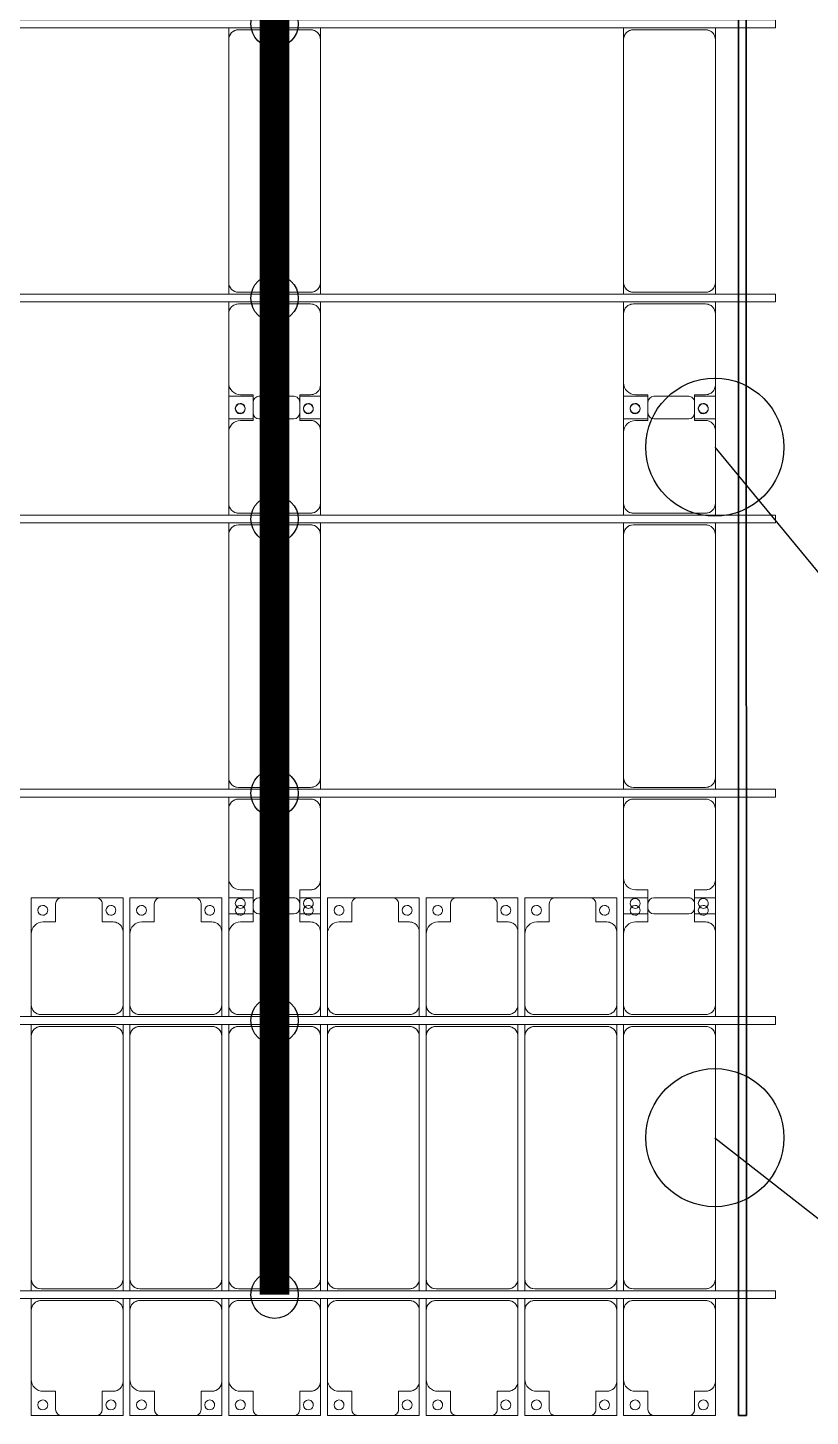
# Model space of a CAD drawing. Header units: millimetres. Extents: x -201615 to 10595, y 61217 to 115919.
# Drawn here: x -97133 to -93171, y 69544 to 76583 of the extents above; entities that cross this region are included whole.
import ezdxf

# ---------------------------------------------------------------- set-up
doc = ezdxf.new("R2010")
doc.units = ezdxf.units.MM
doc.layers.add('A-GENM', color=13, linetype='Continuous', lineweight=9)
doc.layers.add('S-BEAM', color=12, linetype='Continuous', lineweight=9)
for name, color, linetype in [('GC-BICH NEO', 6, 'Continuous'), ('GC-DAY NEO', 5, 'Continuous'), ('GC-HOP 40x60 GIA CUONG', 1, 'Continuous')]:
    doc.layers.add(name, color=color, linetype=linetype)

# ---------------------------------------------------------------- blocks, each defined once
blk = doc.blocks.new('Dải phao đi lại kèm đỡ invester - DẢI PHAO ĐI LẠI-39446-BỐ TRÍ KHUNG KẾT CẤU BÈ PIN 03')
at = {"layer": 'A-GENM', "color": 7}
for p, q in [((96758.4, 1312.2), (96911.8, 1312.2)), ((96758.4, 1129.7), (96758.4, 1312.2)), ((96881.8, 1282.2), (96881.8, 1189.7)), ((97088.2, 1312.2), (96911.8, 1312.2)), ((97088.2, 1312.2), (97223.4, 1312.2)), ((97118.2, 1189.7), (97118.2, 1282.2)), ((97223.4, 1312.2), (97223.4, 1139.7)), ((97258.4, 1312.2), (97411.8, 1312.2)), ((97258.4, 1129.7), (97258.4, 1312.2)), ((97381.8, 1282.2), (97381.8, 1189.7)), ((97588.2, 1312.2), (97411.8, 1312.2)), ((97588.2, 1312.2), (97723.4, 1312.2)), ((97618.2, 1189.7), (97618.2, 1282.2)), ((97723.4, 1312.2), (97723.4, 1139.7)), ((97758.4, 1312.2), (97881.8, 1312.2)), ((97758.4, 1129.7), (97758.4, 1312.2)), ((97881.8, 1282.2), (97881.8, 1189.7)), ((98088.2, 1312.2), (97911.8, 1312.2)), ((98118.2, 1312.2), (98223.4, 1312.2)), ((98118.2, 1189.7), (98118.2, 1282.2)), ((98223.4, 1312.2), (98223.4, 1139.7)), ((98258.4, 1312.2), (98411.8, 1312.2)), ((98258.4, 1129.7), (98258.4, 1312.2)), ((98381.8, 1282.2), (98381.8, 1189.7)), ((98588.2, 1312.2), (98411.8, 1312.2)), ((98588.2, 1312.2), (98723.4, 1312.2)), ((98618.2, 1189.7), (98618.2, 1282.2)), ((98723.4, 1312.2), (98723.4, 1139.7)), ((98758.4, 1312.2), (98911.8, 1312.2)), ((98758.4, 1129.7), (98758.4, 1312.2)), ((98881.8, 1282.2), (98881.8, 1189.7)), ((99088.2, 1312.2), (98911.8, 1312.2)), ((99088.2, 1312.2), (99223.4, 1312.2)), ((99118.2, 1189.7), (99118.2, 1282.2)), ((99223.4, 1312.2), (99223.4, 1139.7)), ((99258.4, 1312.2), (99411.8, 1312.2)), ((99258.4, 1129.7), (99258.4, 1312.2)), ((99381.8, 1282.2), (99381.8, 1189.7)), ((99588.2, 1312.2), (99411.8, 1312.2)), ((99588.2, 1312.2), (99723.4, 1312.2)), ((99618.2, 1189.7), (99618.2, 1282.2)), ((99723.4, 1312.2), (99723.4, 1139.7)), ((99758.4, 1312.2), (99881.8, 1312.2)), ((99758.4, 1129.7), (99758.4, 1312.2)), ((99881.8, 1282.2), (99881.8, 1189.7)), ((100088.2, 1312.2), (99911.8, 1312.2)), ((100118.2, 1312.2), (100223.4, 1312.2)), ((100118.2, 1189.7), (100118.2, 1282.2)), ((100223.4, 1312.2), (100223.4, 1139.7)), ((96758.4, 1129.7), (96758.4, 769.7)), ((96881.8, 1189.7), (96818.4, 1189.7)), ((97173.4, 1189.7), (97118.2, 1189.7)), ((97223.4, 769.7), (97223.4, 1139.7)), ((97258.4, 1129.7), (97258.4, 769.7)), ((97381.8, 1189.7), (97318.4, 1189.7)), ((97673.4, 1189.7), (97618.2, 1189.7)), ((97723.4, 769.7), (97723.4, 1139.7)), ((97758.4, 1129.7), (97758.4, 769.7)), ((97881.8, 1189.7), (97818.4, 1189.7)), ((98173.4, 1189.7), (98118.2, 1189.7)), ((98223.4, 769.7), (98223.4, 1139.7)), ((98258.4, 1129.7), (98258.4, 769.7)), ((98381.8, 1189.7), (98318.4, 1189.7)), ((98673.4, 1189.7), (98618.2, 1189.7)), ((98723.4, 769.7), (98723.4, 1139.7)), ((98758.4, 1129.7), (98758.4, 769.7)), ((98881.8, 1189.7), (98818.4, 1189.7)), ((99173.4, 1189.7), (99118.2, 1189.7)), ((99223.4, 769.7), (99223.4, 1139.7)), ((99258.4, 1129.7), (99258.4, 769.7)), ((99381.8, 1189.7), (99318.4, 1189.7)), ((99673.4, 1189.7), (99618.2, 1189.7)), ((99723.4, 769.7), (99723.4, 1139.7)), ((99758.4, 1129.7), (99758.4, 769.7)), ((99881.8, 1189.7), (99818.4, 1189.7)), ((100173.4, 1189.7), (100118.2, 1189.7)), ((100223.4, 769.7), (100223.4, 1139.7)), ((96758.4, 710.3), (96758.4, 769.7)), ((96808.4, 719.7), (97173.4, 719.7)), ((97223.4, 769.7), (97223.4, 710.3)), ((97258.4, 710.3), (97258.4, 769.7)), ((97308.4, 719.7), (97673.4, 719.7)), ((97723.4, 769.7), (97723.4, 710.3)), ((97758.4, 710.3), (97758.4, 769.7)), ((97808.4, 719.7), (98173.4, 719.7)), ((98223.4, 769.7), (98223.4, 710.3)), ((98258.4, 710.3), (98258.4, 769.7)), ((98308.4, 719.7), (98673.4, 719.7)), ((98723.4, 769.7), (98723.4, 710.3)), ((98758.4, 710.3), (98758.4, 769.7)), ((98808.4, 719.7), (99173.4, 719.7)), ((99223.4, 769.7), (99223.4, 710.3)), ((99258.4, 710.3), (99258.4, 769.7)), ((99308.4, 719.7), (99673.4, 719.7)), ((99723.4, 769.7), (99723.4, 710.3)), ((99758.4, 710.3), (99758.4, 769.7)), ((99808.4, 719.7), (100173.4, 719.7)), ((100223.4, 769.7), (100223.4, 710.3)), ((96758.4, 610.3), (96758.4, 670.3)), ((97173.4, 660.3), (96808.4, 660.3)), ((97223.4, 670.3), (97223.4, 610.3)), ((97258.4, 610.3), (97258.4, 670.3)), ((97673.4, 660.3), (97308.4, 660.3)), ((97723.4, 670.3), (97723.4, 610.3)), ((97758.4, 610.3), (97758.4, 670.3)), ((98173.4, 660.3), (97808.4, 660.3)), ((98223.4, 670.3), (98223.4, 610.3)), ((98258.4, 610.3), (98258.4, 670.3)), ((98673.4, 660.3), (98308.4, 660.3)), ((98723.4, 670.3), (98723.4, 610.3)), ((98758.4, 610.3), (98758.4, 670.3)), ((99173.4, 660.3), (98808.4, 660.3)), ((99223.4, 670.3), (99223.4, 610.3)), ((99258.4, 610.3), (99258.4, 670.3)), ((99673.4, 660.3), (99308.4, 660.3)), ((99723.4, 670.3), (99723.4, 610.3)), ((99758.4, 610.3), (99758.4, 670.3)), ((100173.4, 660.3), (99808.4, 660.3)), ((100223.4, 670.3), (100223.4, 610.3)), ((96758.4, 610.3), (96758.4, -620.3)), ((97223.4, -620.3), (97223.4, 610.3)), ((97258.4, 610.3), (97258.4, -620.3)), ((97723.4, -620.3), (97723.4, 610.3)), ((97758.4, 610.3), (97758.4, -620.3)), ((98223.4, -620.3), (98223.4, 610.3)), ((98258.4, 610.3), (98258.4, -620.3)), ((98723.4, -620.3), (98723.4, 610.3)), ((98758.4, 610.3), (98758.4, -620.3)), ((99223.4, -620.3), (99223.4, 610.3)), ((99258.4, 610.3), (99258.4, -620.3)), ((99723.4, -620.3), (99723.4, 610.3)), ((99758.4, 610.3), (99758.4, -620.3)), ((100223.4, -620.3), (100223.4, 610.3)), ((96758.4, -679.7), (96758.4, -620.3)), ((97223.4, -620.3), (97223.4, -679.7)), ((97258.4, -679.7), (97258.4, -620.3)), ((97723.4, -620.3), (97723.4, -679.7)), ((97758.4, -679.7), (97758.4, -620.3)), ((98223.4, -620.3), (98223.4, -679.7)), ((98258.4, -679.7), (98258.4, -620.3)), ((98723.4, -620.3), (98723.4, -679.7)), ((98758.4, -679.7), (98758.4, -620.3)), ((99223.4, -620.3), (99223.4, -679.7)), ((99258.4, -679.7), (99258.4, -620.3)), ((99723.4, -620.3), (99723.4, -679.7)), ((99758.4, -679.7), (99758.4, -620.3)), ((100223.4, -620.3), (100223.4, -679.7)), ((96808.4, -670.3), (97173.4, -670.3)), ((97308.4, -670.3), (97673.4, -670.3)), ((97808.4, -670.3), (98173.4, -670.3)), ((98308.4, -670.3), (98673.4, -670.3)), ((98808.4, -670.3), (99173.4, -670.3)), ((99308.4, -670.3), (99673.4, -670.3)), ((99808.4, -670.3), (100173.4, -670.3)), ((96758.4, -779.7), (96758.4, -719.7)), ((97173.4, -729.7), (96808.4, -729.7)), ((97223.4, -719.7), (97223.4, -778.6)), ((97258.4, -778.6), (97258.4, -719.7)), ((97673.4, -729.7), (97308.4, -729.7)), ((97723.4, -719.7), (97723.4, -778.6)), ((97758.4, -778.6), (97758.4, -719.7)), ((98173.4, -729.7), (97808.4, -729.7)), ((98223.4, -719.7), (98223.4, -778.6)), ((98258.4, -778.6), (98258.4, -719.7)), ((98673.4, -729.7), (98308.4, -729.7)), ((98723.4, -719.7), (98723.4, -778.6)), ((98758.4, -778.6), (98758.4, -719.7)), ((99173.4, -729.7), (98808.4, -729.7)), ((99223.4, -719.7), (99223.4, -779.7)), ((99258.4, -779.7), (99258.4, -719.7)), ((99673.4, -729.7), (99308.4, -729.7)), ((99723.4, -719.7), (99723.4, -778.6)), ((99758.4, -778.6), (99758.4, -719.7)), ((100173.4, -729.7), (99808.4, -729.7)), ((100223.4, -719.7), (100223.4, -779.7)), ((96758.4, -779.7), (96758.4, -1129.7)), ((97223.4, -1139.7), (97223.4, -779.7)), ((97258.4, -779.7), (97258.4, -1129.7)), ((97723.4, -1139.7), (97723.4, -779.7)), ((97758.4, -779.7), (97758.4, -1129.7)), ((98223.4, -1139.7), (98223.4, -779.7)), ((98258.4, -779.7), (98258.4, -1129.7)), ((98723.4, -1139.7), (98723.4, -779.7)), ((98758.4, -779.7), (98758.4, -1129.7)), ((99223.4, -1139.7), (99223.4, -779.7)), ((99258.4, -779.7), (99258.4, -1129.7)), ((99723.4, -1139.7), (99723.4, -779.7)), ((99758.4, -779.7), (99758.4, -1129.7)), ((100223.4, -1139.7), (100223.4, -779.7)), ((96758.4, -1312.2), (96758.4, -1129.7)), ((96818.4, -1189.7), (96881.8, -1189.7)), ((96881.8, -1189.7), (96881.8, -1282.2)), ((97118.2, -1282.2), (97118.2, -1189.7)), ((97118.2, -1189.7), (97173.4, -1189.7)), ((97223.4, -1139.7), (97223.4, -1312.2)), ((97258.4, -1312.2), (97258.4, -1129.7)), ((97318.4, -1189.7), (97381.8, -1189.7)), ((97381.8, -1189.7), (97381.8, -1282.2)), ((97618.2, -1282.2), (97618.2, -1189.7)), ((97618.2, -1189.7), (97673.4, -1189.7)), ((97723.4, -1139.7), (97723.4, -1312.2)), ((97758.4, -1312.2), (97758.4, -1129.7)), ((97818.4, -1189.7), (97881.8, -1189.7)), ((97881.8, -1189.7), (97881.8, -1282.2)), ((98118.2, -1282.2), (98118.2, -1189.7)), ((98118.2, -1189.7), (98173.4, -1189.7)), ((98223.4, -1139.7), (98223.4, -1312.2)), ((98258.4, -1312.2), (98258.4, -1129.7)), ((98318.4, -1189.7), (98381.8, -1189.7)), ((98381.8, -1189.7), (98381.8, -1282.2)), ((98618.2, -1282.2), (98618.2, -1189.7)), ((98618.2, -1189.7), (98673.4, -1189.7)), ((98723.4, -1139.7), (98723.4, -1312.2)), ((98758.4, -1312.2), (98758.4, -1129.7)), ((98818.4, -1189.7), (98881.8, -1189.7)), ((98881.8, -1189.7), (98881.8, -1282.2)), ((99118.2, -1282.2), (99118.2, -1189.7)), ((99118.2, -1189.7), (99173.4, -1189.7)), ((99223.4, -1139.7), (99223.4, -1312.2)), ((99258.4, -1312.2), (99258.4, -1129.7)), ((99318.4, -1189.7), (99381.8, -1189.7)), ((99381.8, -1189.7), (99381.8, -1282.2)), ((99618.2, -1282.2), (99618.2, -1189.7)), ((99618.2, -1189.7), (99673.4, -1189.7)), ((99723.4, -1139.7), (99723.4, -1312.2)), ((99758.4, -1312.2), (99758.4, -1129.7)), ((99818.4, -1189.7), (99881.8, -1189.7)), ((99881.8, -1189.7), (99881.8, -1282.2)), ((100118.2, -1282.2), (100118.2, -1189.7)), ((100118.2, -1189.7), (100173.4, -1189.7)), ((100223.4, -1139.7), (100223.4, -1312.2)), ((96911.8, -1312.2), (96758.4, -1312.2)), ((96911.8, -1312.2), (97088.2, -1312.2)), ((97223.4, -1312.2), (97088.2, -1312.2)), ((97411.8, -1312.2), (97258.4, -1312.2)), ((97411.8, -1312.2), (97588.2, -1312.2)), ((97723.4, -1312.2), (97588.2, -1312.2)), ((97911.8, -1312.2), (97758.4, -1312.2)), ((97911.8, -1312.2), (98088.2, -1312.2)), ((98223.4, -1312.2), (98088.2, -1312.2)), ((98411.8, -1312.2), (98258.4, -1312.2)), ((98411.8, -1312.2), (98588.2, -1312.2)), ((98723.4, -1312.2), (98588.2, -1312.2)), ((98911.8, -1312.2), (98758.4, -1312.2)), ((98911.8, -1312.2), (99088.2, -1312.2)), ((99223.4, -1312.2), (99088.2, -1312.2)), ((99411.8, -1312.2), (99258.4, -1312.2)), ((99411.8, -1312.2), (99588.2, -1312.2)), ((99723.4, -1312.2), (99588.2, -1312.2)), ((99911.8, -1312.2), (99758.4, -1312.2)), ((99911.8, -1312.2), (100088.2, -1312.2)), ((100223.4, -1312.2), (100088.2, -1312.2))]:
    blk.add_line(p, q, dxfattribs=at)
for centre, radius, start, end in [((96816.8, 1248.6), 25, 90, 270), ((96816.8, 1248.6), 25, 270, 90), ((96911.8, 1282.2), 30, 90, 180), ((96911.8, 1282.2), 30, 90, 135), ((97088.2, 1282.2), 30, 360, 90), ((97088.2, 1282.2), 30, 45, 90), ((97161.8, 1248.6), 25, 90, 270), ((97161.8, 1248.6), 25, 270, 90), ((97316.8, 1248.6), 25, 90, 270), ((97316.8, 1248.6), 25, 270, 90), ((97411.8, 1282.2), 30, 90, 180), ((97411.8, 1282.2), 30, 90, 135), ((97588.2, 1282.2), 30, 360, 90), ((97588.2, 1282.2), 30, 45, 90), ((97661.8, 1248.6), 25, 90, 270), ((97661.8, 1248.6), 25, 270, 90), ((97816.8, 1248.6), 25, 90, 270), ((97816.8, 1248.6), 25, 270, 90), ((97911.8, 1282.2), 30, 90, 180), ((98088.2, 1282.2), 30, 360, 90), ((98161.8, 1248.6), 25, 90, 270), ((98161.8, 1248.6), 25, 270, 90), ((98316.8, 1248.6), 25, 90, 270), ((98316.8, 1248.6), 25, 270, 90), ((98411.8, 1282.2), 30, 120, 180), ((98411.8, 1282.2), 30, 120, 135), ((98411.8, 1282.2), 30, 90, 119.99169), ((98411.8, 1282.2), 30, 90, 119.99169), ((98588.2, 1282.2), 30, 360, 90), ((98588.2, 1282.2), 30, 45, 90), ((98661.8, 1248.6), 25, 90, 270), ((98661.8, 1248.6), 25, 270, 90), ((98816.8, 1248.6), 25, 90, 270), ((98816.8, 1248.6), 25, 270, 90), ((98911.8, 1282.2), 30, 90, 180), ((98911.8, 1282.2), 30, 90, 135), ((99088.2, 1282.2), 30, 0, 90), ((99088.2, 1282.2), 30, 45, 90), ((99161.8, 1248.6), 25, 90, 270), ((99161.8, 1248.6), 25, 270, 90), ((99316.8, 1248.6), 25, 90, 270), ((99316.8, 1248.6), 25, 270, 90), ((99411.8, 1282.2), 30, 90, 180), ((99411.8, 1282.2), 30, 90, 135), ((99588.2, 1282.2), 30, 0, 90), ((99588.2, 1282.2), 30, 45, 90), ((99661.8, 1248.6), 25, 90, 270), ((99661.8, 1248.6), 25, 270, 90), ((99816.8, 1248.6), 25, 90, 270), ((99816.8, 1248.6), 25, 270, 90), ((99911.8, 1282.2), 30, 90, 180), ((100088.2, 1282.2), 30, 360, 90), ((100161.8, 1248.6), 25, 90, 270), ((100161.8, 1248.6), 25, 270, 90), ((96818.4, 1129.7), 60, 90, 180), ((97173.4, 1139.7), 50, 0, 90), ((97173.4, 1139.7), 50, 60, 90), ((97318.4, 1129.7), 60, 90, 180), ((97673.4, 1139.7), 50, 360, 90), ((97673.4, 1139.7), 50, 60, 90), ((97818.4, 1129.7), 60, 90, 180), ((98173.4, 1139.7), 50, 0, 90), ((98173.4, 1139.7), 50, 60, 90), ((98318.4, 1129.7), 60, 90, 180), ((98673.4, 1139.7), 50, 0, 90), ((98673.4, 1139.7), 50, 60, 90), ((98818.4, 1129.7), 60, 90, 180), ((99173.4, 1139.7), 50, 360, 90), ((99173.4, 1139.7), 50, 60, 90), ((99318.4, 1129.7), 60, 90, 180), ((99673.4, 1139.7), 50, 360, 90), ((99673.4, 1139.7), 50, 60, 90), ((99818.4, 1129.7), 60, 90, 180), ((100173.4, 1139.7), 50, 360, 90), ((100173.4, 1139.7), 50, 60, 90), ((96808.4, 769.7), 50, 180, 270), ((96808.4, 769.7), 50, 240, 270), ((97173.4, 769.7), 50, 270, 0), ((97173.4, 769.7), 50, 270, 300), ((97308.4, 769.7), 50, 180, 270), ((97308.4, 769.7), 50, 240, 270), ((97673.4, 769.7), 50, 270, 0), ((97673.4, 769.7), 50, 270, 300), ((97808.4, 769.7), 50, 180, 270), ((97808.4, 769.7), 50, 240, 270), ((98173.4, 769.7), 50, 270, 360), ((98173.4, 769.7), 50, 270, 300), ((98308.4, 769.7), 50, 180, 270), ((98308.4, 769.7), 50, 240, 270), ((98673.4, 769.7), 50, 270, 0), ((98673.4, 769.7), 50, 270, 300), ((98808.4, 769.7), 50, 180, 270), ((98808.4, 769.7), 50, 240, 270), ((99173.4, 769.7), 50, 270, 0), ((99173.4, 769.7), 50, 270, 300), ((99308.4, 769.7), 50, 180, 270), ((99308.4, 769.7), 50, 240, 270), ((99673.4, 769.7), 50, 270, 360), ((99673.4, 769.7), 50, 270, 300), ((99808.4, 769.7), 50, 180, 270), ((99808.4, 769.7), 50, 240, 270), ((100173.4, 769.7), 50, 270, 0), ((100173.4, 769.7), 50, 270, 300), ((96808.4, 610.3), 50, 90, 180), ((96808.4, 610.3), 50, 105, 165), ((97173.4, 610.3), 50, 360, 90), ((97173.4, 610.3), 50, 60, 90), ((97173.4, 610.3), 50, 15, 45), ((97308.4, 610.3), 50, 90, 180), ((97308.4, 610.3), 50, 105, 165), ((97673.4, 610.3), 50, 360, 90), ((97673.4, 610.3), 50, 60, 90), ((97673.4, 610.3), 50, 15, 45), ((97808.4, 610.3), 50, 90, 180), ((97808.4, 610.3), 50, 135, 165), ((97808.4, 610.3), 50, 105, 130.34953), ((98173.4, 610.3), 50, 360, 90), ((98173.4, 610.3), 50, 60, 90), ((98173.4, 610.3), 50, 15, 45), ((98308.4, 610.3), 50, 90, 180), ((98308.4, 610.3), 50, 105, 165), ((98673.4, 610.3), 50, 0, 90), ((98673.4, 610.3), 50, 60, 90), ((98673.4, 610.3), 50, 15, 45), ((98808.4, 610.3), 50, 90, 180), ((98808.4, 610.3), 50, 105, 165), ((99173.4, 610.3), 50, 0, 90), ((99173.4, 610.3), 50, 60, 90), ((99173.4, 610.3), 50, 15, 45), ((99308.4, 610.3), 50, 90, 180), ((99308.4, 610.3), 50, 105, 165), ((99673.4, 610.3), 50, 0, 90), ((99673.4, 610.3), 50, 60, 90), ((99673.4, 610.3), 50, 15, 45), ((99808.4, 610.3), 50, 90, 180), ((99808.4, 610.3), 50, 105, 165), ((100173.4, 610.3), 50, 0, 90), ((100173.4, 610.3), 50, 60, 90), ((100173.4, 610.3), 50, 15, 45), ((96808.4, -620.3), 50, 180, 270), ((97173.4, -620.3), 50, 270, 0), ((97173.4, -620.3), 50, 315, 345), ((97308.4, -620.3), 50, 180, 270), ((97673.4, -620.3), 50, 270, 0), ((97673.4, -620.3), 50, 315, 345), ((97808.4, -620.3), 50, 180, 270), ((98173.4, -620.3), 50, 270, 0), ((98173.4, -620.3), 50, 315, 345), ((98308.4, -620.3), 50, 180, 270), ((98673.4, -620.3), 50, 270, 0), ((98673.4, -620.3), 50, 315, 345), ((98808.4, -620.3), 50, 180, 270), ((99173.4, -620.3), 50, 270, 0), ((99173.4, -620.3), 50, 315, 345), ((99308.4, -620.3), 50, 180, 270), ((99673.4, -620.3), 50, 270, 0), ((99673.4, -620.3), 50, 315, 345), ((99808.4, -620.3), 50, 180, 270), ((100173.4, -620.3), 50, 270, 0), ((100173.4, -620.3), 50, 315, 345), ((96808.4, -620.3), 50, 210, 270), ((97173.4, -620.3), 50, 270, 300), ((97308.4, -620.3), 50, 210, 270), ((97673.4, -620.3), 50, 270, 300), ((97808.4, -620.3), 50, 210, 270), ((98173.4, -620.3), 50, 270, 300), ((98308.4, -620.3), 50, 210, 270), ((98673.4, -620.3), 50, 270, 300), ((98808.4, -620.3), 50, 210, 270), ((99173.4, -620.3), 50, 270, 300), ((99308.4, -620.3), 50, 210, 270), ((99673.4, -620.3), 50, 270, 300), ((99808.4, -620.3), 50, 210, 270), ((100173.4, -620.3), 50, 270, 300), ((96808.4, -779.7), 50, 90, 180), ((96808.4, -779.7), 50, 90, 120), ((97173.4, -779.7), 50, 360, 90), ((97173.4, -779.7), 50, 60, 90), ((97308.4, -779.7), 50, 90, 180), ((97308.4, -779.7), 50, 90, 120), ((97673.4, -779.7), 50, 360, 90), ((97673.4, -779.7), 50, 60, 90), ((97808.4, -779.7), 50, 90, 180), ((97808.4, -779.7), 50, 90, 120), ((98173.4, -779.7), 50, 360, 90), ((98173.4, -779.7), 50, 60, 90), ((98308.4, -779.7), 50, 90, 180), ((98308.4, -779.7), 50, 90, 120), ((98673.4, -779.7), 50, 360, 90), ((98673.4, -779.7), 50, 60, 90), ((98808.4, -779.7), 50, 90, 180), ((98808.4, -779.7), 50, 90, 120), ((99173.4, -779.7), 50, 0, 90), ((99173.4, -779.7), 50, 60, 90), ((99308.4, -779.7), 50, 90, 180), ((99308.4, -779.7), 50, 90, 120), ((99673.4, -779.7), 50, 0, 90), ((99673.4, -779.7), 50, 60, 90), ((99808.4, -779.7), 50, 90, 180), ((99808.4, -779.7), 50, 90, 120), ((100173.4, -779.7), 50, 360, 90), ((100173.4, -779.7), 50, 60, 90), ((96818.4, -1129.7), 60, 180, 270), ((97173.4, -1139.7), 50, 270, 360), ((97173.4, -1139.7), 50, 270, 300), ((97318.4, -1129.7), 60, 180, 270), ((97673.4, -1139.7), 50, 270, 360), ((97673.4, -1139.7), 50, 270, 300), ((97818.4, -1129.7), 60, 180, 270), ((98173.4, -1139.7), 50, 270, 360), ((98173.4, -1139.7), 50, 270, 300), ((98318.4, -1129.7), 60, 180, 270), ((98673.4, -1139.7), 50, 270, 0), ((98673.4, -1139.7), 50, 270, 300), ((98818.4, -1129.7), 60, 180, 270), ((99173.4, -1139.7), 50, 270, 360), ((99173.4, -1139.7), 50, 270, 300), ((99318.4, -1129.7), 60, 180, 270), ((99673.4, -1139.7), 50, 270, 360), ((99673.4, -1139.7), 50, 270, 300), ((99818.4, -1129.7), 60, 180, 270), ((100173.4, -1139.7), 50, 270, 360), ((100173.4, -1139.7), 50, 270, 300), ((96816.8, -1258.6), 25, 90, 270), ((96816.8, -1258.6), 25, 270, 90), ((97161.8, -1258.6), 25, 90, 270), ((97161.8, -1258.6), 25, 270, 90), ((97316.8, -1258.6), 25, 90, 270), ((97316.8, -1258.6), 25, 270, 90), ((97661.8, -1258.6), 25, 90, 270), ((97661.8, -1258.6), 25, 270, 90), ((97816.8, -1258.6), 25, 90, 270), ((97816.8, -1258.6), 25, 270, 90), ((98161.8, -1258.6), 25, 90, 270), ((98161.8, -1258.6), 25, 270, 90), ((98316.8, -1258.6), 25, 90, 270), ((98316.8, -1258.6), 25, 270, 90), ((98661.8, -1258.6), 25, 90, 270), ((98661.8, -1258.6), 25, 270, 90), ((98816.8, -1258.6), 25, 90, 270), ((98816.8, -1258.6), 25, 270, 90), ((99161.8, -1258.6), 25, 90, 270), ((99161.8, -1258.6), 25, 270, 90), ((99316.8, -1258.6), 25, 90, 270), ((99316.8, -1258.6), 25, 270, 90), ((99661.8, -1258.6), 25, 90, 270), ((99661.8, -1258.6), 25, 270, 90), ((99816.8, -1258.6), 25, 90, 270), ((99816.8, -1258.6), 25, 270, 90), ((100161.8, -1258.6), 25, 90, 270), ((100161.8, -1258.6), 25, 270, 90), ((96911.8, -1282.2), 30, 180, 270), ((96911.8, -1282.2), 30, 225, 270), ((97088.2, -1282.2), 30, 270, 360), ((97088.2, -1282.2), 30, 270, 315), ((97411.8, -1282.2), 30, 180, 270), ((97411.8, -1282.2), 30, 225, 270), ((97588.2, -1282.2), 30, 270, 0), ((97588.2, -1282.2), 30, 270, 315), ((97911.8, -1282.2), 30, 180, 270), ((97911.8, -1282.2), 30, 225, 270), ((98088.2, -1282.2), 30, 270, 0), ((98088.2, -1282.2), 30, 270, 315), ((98411.8, -1282.2), 30, 180, 270), ((98411.8, -1282.2), 30, 225, 270), ((98588.2, -1282.2), 30, 270, 0), ((98588.2, -1282.2), 30, 270, 315), ((98911.8, -1282.2), 30, 180, 270), ((98911.8, -1282.2), 30, 225, 270), ((99088.2, -1282.2), 30, 270, 0), ((99088.2, -1282.2), 30, 270, 315), ((99411.8, -1282.2), 30, 180, 270), ((99411.8, -1282.2), 30, 225, 270), ((99588.2, -1282.2), 30, 270, 0), ((99588.2, -1282.2), 30, 270, 315), ((99911.8, -1282.2), 30, 180, 270), ((99911.8, -1282.2), 30, 225, 270), ((100088.2, -1282.2), 30, 270, 0), ((100088.2, -1282.2), 30, 270, 315)]:
    blk.add_arc(centre, radius, start, end, dxfattribs=at)
blk = doc.blocks.new('Dai phao do pin - DẢI PHAO ĐỠ PIN-V25-BỐ TRÍ KHUNG KẾT CẤU BÈ PIN 03')
at = {"layer": 'A-GENM', "color": 7}
for p, q in [((-1312.2, 241.6), (-1129.7, 241.6)), ((-1312.2, 118.2), (-1312.2, 241.6)), ((-779.7, 241.6), (-1129.7, 241.6)), ((-779.7, 241.6), (-719.7, 241.6)), ((-679.7, 241.6), (-620.3, 241.6)), ((610.3, 241.6), (-620.3, 241.6)), ((610.3, 241.6), (670.3, 241.6)), ((710.3, 241.6), (769.7, 241.6)), ((1129.7, 241.6), (769.7, 241.6)), ((1129.7, 241.6), (1312.2, 241.6)), ((1197.8, 241.6), (1380.3, 241.6)), ((1197.8, 118.2), (1197.8, 241.6)), ((1312.2, 241.6), (1312.2, 118.2)), ((1730.3, 241.6), (1380.3, 241.6)), ((1730.3, 241.6), (1790.3, 241.6)), ((1830.3, 241.6), (1889.7, 241.6)), ((3120.3, 241.6), (1889.7, 241.6)), ((3120.3, 241.6), (3180.3, 241.6)), ((-1189.7, 181.6), (-1189.7, 118.2)), ((-729.7, -173.4), (-729.7, 191.6)), ((-670.3, 191.6), (-670.3, -173.4)), ((660.3, -173.4), (660.3, 191.6)), ((719.7, 191.6), (719.7, -173.4)), ((1189.7, 118.2), (1189.7, 181.6)), ((1320.3, 181.6), (1320.3, 118.2)), ((1780.3, -173.4), (1780.3, 191.6)), ((1839.7, 191.6), (1839.7, -173.4)), ((3170.3, -173.4), (3170.3, 191.6)), ((-1312.2, 88.2), (-1312.2, -88.2)), ((-1189.7, 118.2), (-1282.2, 118.2)), ((1282.2, 118.2), (1189.7, 118.2)), ((1197.8, 88.2), (1197.8, -88.2)), ((1320.3, 118.2), (1227.8, 118.2)), ((1312.2, -88.2), (1312.2, 88.2)), ((-1312.2, -223.4), (-1312.2, -118.2)), ((-1282.2, -118.2), (-1189.7, -118.2)), ((-1189.7, -118.2), (-1189.7, -173.4)), ((1189.7, -173.4), (1189.7, -118.2)), ((1189.7, -118.2), (1282.2, -118.2)), ((1197.8, -223.4), (1197.8, -118.2)), ((1227.8, -118.2), (1320.3, -118.2)), ((1312.2, -118.2), (1312.2, -223.4)), ((1320.3, -118.2), (1320.3, -173.4)), ((-1139.7, -223.4), (-1312.2, -223.4)), ((-1139.7, -223.4), (-779.7, -223.4)), ((-719.7, -223.4), (-779.7, -223.4)), ((-620.3, -223.4), (-679.7, -223.4)), ((-620.3, -223.4), (610.3, -223.4)), ((670.3, -223.4), (610.3, -223.4)), ((769.7, -223.4), (710.3, -223.4)), ((769.7, -223.4), (1139.7, -223.4)), ((1312.2, -223.4), (1139.7, -223.4)), ((1370.3, -223.4), (1197.8, -223.4)), ((1370.3, -223.4), (1730.3, -223.4)), ((1790.3, -223.4), (1730.3, -223.4)), ((1889.7, -223.4), (1830.3, -223.4)), ((1889.7, -223.4), (3120.3, -223.4)), ((3180.3, -223.4), (3120.3, -223.4))]:
    blk.add_line(p, q, dxfattribs=at)
for centre, radius, start, end in [((-1129.7, 181.6), 60, 90, 180), ((-779.7, 191.6), 50, 360, 90), ((-779.7, 191.6), 50, 360, 30), ((-620.3, 191.6), 50, 90, 180), ((-620.3, 191.6), 50, 120, 180), ((610.3, 191.6), 50, 360, 90), ((610.3, 191.6), 50, 15, 75), ((769.7, 191.6), 50, 90, 180), ((769.7, 191.6), 50, 150, 180), ((1129.7, 181.6), 60, 360, 90), ((1380.3, 181.6), 60, 90, 180), ((1730.3, 191.6), 50, 360, 90), ((1730.3, 191.6), 50, 360, 30), ((1889.7, 191.6), 50, 90, 180), ((1889.7, 191.6), 50, 120, 180), ((3120.3, 191.6), 50, 360, 90), ((3120.3, 191.6), 50, 15, 75), ((-1258.6, 183.2), 25, 0, 180), ((-1258.6, 183.2), 25, 180, 0), ((1248.6, 183.2), 25, 0, 180), ((1248.6, 183.2), 25, 180, 360), ((1251.4, 183.2), 25, 0, 180), ((1251.4, 183.2), 25, 180, 360), ((-1282.2, 88.2), 30, 90, 180), ((1227.8, 88.2), 30, 90, 180), ((1282.2, 88.2), 30, 360, 90), ((-1282.2, -88.2), 30, 180, 270), ((-1258.6, -161.8), 25, 0, 180), ((1227.8, -88.2), 30, 180, 270), ((1248.6, -161.8), 25, 0, 180), ((1251.4, -161.8), 25, 0, 180), ((1282.2, -88.2), 30, 270, 360), ((-1258.6, -161.8), 25, 180, 0), ((-1139.7, -173.4), 50, 180, 270), ((-1139.7, -173.4), 50, 180, 210), ((-779.7, -173.4), 50, 270, 360), ((-779.7, -173.4), 50, 330, 360), ((-620.3, -173.4), 50, 180, 270), ((-620.3, -173.4), 50, 180, 210), ((-620.3, -173.4), 50, 225, 255), ((610.3, -173.4), 50, 270, 360), ((610.3, -173.4), 50, 285, 315), ((610.3, -173.4), 50, 330, 360), ((769.7, -173.4), 50, 180, 270), ((769.7, -173.4), 50, 180, 210), ((1139.7, -173.4), 50, 270, 360), ((1139.7, -173.4), 50, 330, 360), ((1248.6, -161.8), 25, 180, 0), ((1251.4, -161.8), 25, 180, 0), ((1370.3, -173.4), 50, 180, 270), ((1370.3, -173.4), 50, 180, 210), ((1730.3, -173.4), 50, 270, 360), ((1730.3, -173.4), 50, 330, 360), ((1889.7, -173.4), 50, 180, 270), ((1889.7, -173.4), 50, 180, 210), ((1889.7, -173.4), 50, 225, 255), ((3120.3, -173.4), 50, 270, 360), ((3120.3, -173.4), 50, 285, 315), ((3120.3, -173.4), 50, 332.79494, 360)]:
    blk.add_arc(centre, radius, start, end, dxfattribs=at)
blk = doc.blocks.new('Dai phao do pin - DẢI PHAO ĐỠ PIN-V26-BỐ TRÍ KHUNG KẾT CẤU BÈ PIN 03')
at = {"layer": 'A-GENM', "color": 7}
for p, q in [((-1312.2, 241.6), (-1129.7, 241.6)), ((-1312.2, 118.2), (-1312.2, 241.6)), ((-779.7, 241.6), (-1129.7, 241.6)), ((-779.7, 241.6), (-719.7, 241.6)), ((-679.7, 241.6), (-620.3, 241.6)), ((610.3, 241.6), (-620.3, 241.6)), ((610.3, 241.6), (670.3, 241.6)), ((710.3, 241.6), (769.7, 241.6)), ((1129.7, 241.6), (769.7, 241.6)), ((1129.7, 241.6), (1312.2, 241.6)), ((1197.8, 241.6), (1380.3, 241.6)), ((1197.8, 118.2), (1197.8, 241.6)), ((1312.2, 241.6), (1312.2, 118.2)), ((1730.3, 241.6), (1380.3, 241.6)), ((1730.3, 241.6), (1790.3, 241.6)), ((1830.3, 241.6), (1889.7, 241.6)), ((3120.3, 241.6), (1889.7, 241.6)), ((3120.3, 241.6), (3180.3, 241.6)), ((-1189.7, 181.6), (-1189.7, 118.2)), ((-729.7, -173.4), (-729.7, 191.6)), ((-670.3, 191.6), (-670.3, -173.4)), ((660.3, -173.4), (660.3, 191.6)), ((719.7, 191.6), (719.7, -173.4)), ((1189.7, 118.2), (1189.7, 181.6)), ((1320.3, 181.6), (1320.3, 118.2)), ((1780.3, -173.4), (1780.3, 191.6)), ((1839.7, 191.6), (1839.7, -173.4)), ((3170.3, -173.4), (3170.3, 191.6)), ((-1312.2, 88.2), (-1312.2, -88.2)), ((-1189.7, 118.2), (-1282.2, 118.2)), ((1282.2, 118.2), (1189.7, 118.2)), ((1197.8, 88.2), (1197.8, -88.2)), ((1320.3, 118.2), (1227.8, 118.2)), ((1312.2, -88.2), (1312.2, 88.2)), ((-1312.2, -223.4), (-1312.2, -118.2)), ((-1282.2, -118.2), (-1189.7, -118.2)), ((-1189.7, -118.2), (-1189.7, -173.4)), ((1189.7, -173.4), (1189.7, -118.2)), ((1189.7, -118.2), (1282.2, -118.2)), ((1197.8, -223.4), (1197.8, -118.2)), ((1227.8, -118.2), (1320.3, -118.2)), ((1312.2, -118.2), (1312.2, -223.4)), ((1320.3, -118.2), (1320.3, -173.4)), ((-1139.7, -223.4), (-1312.2, -223.4)), ((-1139.7, -223.4), (-779.7, -223.4)), ((-719.7, -223.4), (-779.7, -223.4)), ((-620.3, -223.4), (-679.7, -223.4)), ((-620.3, -223.4), (610.3, -223.4)), ((670.3, -223.4), (610.3, -223.4)), ((769.7, -223.4), (710.3, -223.4)), ((769.7, -223.4), (1139.7, -223.4)), ((1312.2, -223.4), (1139.7, -223.4)), ((1370.3, -223.4), (1197.8, -223.4)), ((1370.3, -223.4), (1730.3, -223.4)), ((1790.3, -223.4), (1730.3, -223.4)), ((1889.7, -223.4), (1830.3, -223.4)), ((1889.7, -223.4), (3120.3, -223.4)), ((3180.3, -223.4), (3120.3, -223.4))]:
    blk.add_line(p, q, dxfattribs=at)
for centre, radius, start, end in [((-1129.7, 181.6), 60, 90, 180), ((-779.7, 191.6), 50, 360, 90), ((-779.7, 191.6), 50, 360, 30), ((-620.3, 191.6), 50, 90, 180), ((-620.3, 191.6), 50, 120, 180), ((610.3, 191.6), 50, 360, 90), ((610.3, 191.6), 50, 15, 75), ((769.7, 191.6), 50, 90, 180), ((769.7, 191.6), 50, 150, 180), ((1129.7, 181.6), 60, 360, 90), ((1380.3, 181.6), 60, 90, 180), ((1730.3, 191.6), 50, 360, 90), ((1730.3, 191.6), 50, 360, 30), ((1889.7, 191.6), 50, 90, 180), ((1889.7, 191.6), 50, 120, 180), ((3120.3, 191.6), 50, 360, 90), ((3120.3, 191.6), 50, 15, 75), ((-1258.6, 183.2), 25, 0, 180), ((-1258.6, 183.2), 25, 180, 0), ((1248.6, 183.2), 25, 0, 180), ((1248.6, 183.2), 25, 180, 360), ((1251.4, 183.2), 25, 0, 180), ((1251.4, 183.2), 25, 180, 360), ((-1282.2, 88.2), 30, 90, 180), ((1227.8, 88.2), 30, 90, 180), ((1282.2, 88.2), 30, 360, 90), ((-1282.2, -88.2), 30, 180, 270), ((-1258.6, -161.8), 25, 0, 180), ((1227.8, -88.2), 30, 180, 270), ((1248.6, -161.8), 25, 0, 180), ((1251.4, -161.8), 25, 0, 180), ((1282.2, -88.2), 30, 270, 360), ((-1258.6, -161.8), 25, 180, 0), ((-1139.7, -173.4), 50, 180, 270), ((-1139.7, -173.4), 50, 180, 210), ((-779.7, -173.4), 50, 270, 360), ((-779.7, -173.4), 50, 330, 360), ((-620.3, -173.4), 50, 180, 270), ((-620.3, -173.4), 50, 180, 210), ((-620.3, -173.4), 50, 225, 255), ((610.3, -173.4), 50, 270, 360), ((610.3, -173.4), 50, 285, 315), ((610.3, -173.4), 50, 330, 360), ((769.7, -173.4), 50, 180, 270), ((769.7, -173.4), 50, 180, 210), ((1139.7, -173.4), 50, 270, 360), ((1139.7, -173.4), 50, 330, 360), ((1248.6, -161.8), 25, 180, 0), ((1251.4, -161.8), 25, 180, 0), ((1370.3, -173.4), 50, 180, 270), ((1370.3, -173.4), 50, 180, 210), ((1730.3, -173.4), 50, 270, 360), ((1730.3, -173.4), 50, 330, 360), ((1889.7, -173.4), 50, 180, 270), ((1889.7, -173.4), 50, 180, 210), ((1889.7, -173.4), 50, 225, 255), ((3120.3, -173.4), 50, 270, 360), ((3120.3, -173.4), 50, 285, 315), ((3120.3, -173.4), 50, 332.71541, 360)]:
    blk.add_arc(centre, radius, start, end, dxfattribs=at)
blk = doc.blocks.new('Dầm C52 - Dầm C52-37700-BỐ TRÍ KHUNG KẾT CẤU BÈ PIN 03')
at = {"layer": 'S-BEAM', "color": 1, "lineweight": 18}
for p, q in [((-50562.7, -20), (-50562.7, 20)), ((-50562.7, 20), (50562.7, 20)), ((50562.7, -20), (-50562.7, -20))]:
    blk.add_line(p, q, dxfattribs=at)
blk = doc.blocks.new('Dầm C52 - Hộp 40x60-33945-BỐ TRÍ KHUNG KẾT CẤU BÈ PIN 03')
at = {"layer": 'S-BEAM', "color": 3, "lineweight": 35}
for p, q in [((-19602.5, -20), (-19602.5, 20)), ((-19602.5, 20), (19602.5, 20)), ((19602.5, -20), (-19602.5, -20))]:
    blk.add_line(p, q, dxfattribs=at)
blk = doc.blocks.new('HOBANMONG_BEPIN 3_rvt-1-BỐ TRÍ KHUNG KẾT CẤU BÈ PIN 03')
at = {"layer": 'A-GENM', "lineweight": 9}
for name, p, rotation in [('Dai phao do pin - DẢI PHAO ĐỠ PIN-V25-BỐ TRÍ KHUNG KẾT CẤU BÈ PIN 03', (-95874.4, 73402.3), 90.00075860989254), ('Dai phao do pin - DẢI PHAO ĐỠ PIN-V26-BỐ TRÍ KHUNG KẾT CẤU BÈ PIN 03', (-93874.4, 73402.3), 90.00075860989254), ('Dải phao đi lại kèm đỡ invester - DẢI PHAO ĐI LẠI-39446-BỐ TRÍ KHUNG KẾT CẤU BÈ PIN 03', (-193874.4, 70858.8), 0.0007586094741477002)]:
    blk.add_blockref(name, p, dxfattribs=dict(at, rotation=rotation))
at = {"layer": 'S-BEAM', "lineweight": 9}
for name, p, rotation in [('Dầm C52 - Hộp 40x60-33945-BỐ TRÍ KHUNG KẾT CẤU BÈ PIN 03', (-93514.6, 89150.5), 90.00075860989091), ('Dầm C52 - Dầm C52-37700-BỐ TRÍ KHUNG KẾT CẤU BÈ PIN 03', (-143908.8, 76602), 180.0007586094741), ('Dầm C52 - Dầm C52-37700-BỐ TRÍ KHUNG KẾT CẤU BÈ PIN 03', (-143908.8, 75212), 180.0007586094741), ('Dầm C52 - Dầm C52-37700-BỐ TRÍ KHUNG KẾT CẤU BÈ PIN 03', (-143908.8, 74092), 180.0007586094741), ('Dầm C52 - Dầm C52-37700-BỐ TRÍ KHUNG KẾT CẤU BÈ PIN 03', (-143908.8, 72702), 180.0007586094741), ('Dầm C52 - Dầm C52-37700-BỐ TRÍ KHUNG KẾT CẤU BÈ PIN 03', (-143908.7, 71549.8), 180.0007586094741), ('Dầm C52 - Dầm C52-37700-BỐ TRÍ KHUNG KẾT CẤU BÈ PIN 03', (-143908.7, 70159.8), 180.0007586094741)]:
    blk.add_blockref(name, p, dxfattribs=dict(at, rotation=rotation))

msp = doc.modelspace()

# ---------------------------------------------------------------- linework, layer by layer
at = {"layer": 'GC-BICH NEO'}
for centre in [(-93653.7, 74456.1), (-93653.8, 70956.1)]:
    msp.add_circle(centre, 350, dxfattribs=at)
at = {"layer": 'GC-DAY NEO'}
for p, q in [((-93653.7, 74456.1), (-88568.5, 68280.2)), ((-93653.8, 70956.1), (-87359, 66018.9))]:
    msp.add_line(p, q, dxfattribs=at)
at = {"layer": 'GC-HOP 40x60 GIA CUONG', "const_width": 150}
msp.add_lwpolyline([(-95883.7, 70159.8), (-95883.7, 85159.8)], dxfattribs=at)
at = {"layer": 'GC-HOP 40x60 GIA CUONG'}
for centre in [(-95883.7, 76602), (-95883.7, 75212), (-95883.7, 74092), (-95883.7, 72702), (-95883.7, 71549.8), (-95883.7, 70159.8)]:
    msp.add_circle(centre, 120, dxfattribs=at)

# ---------------------------------------------------------------- block references
at = {"lineweight": 5}
msp.add_blockref('HOBANMONG_BEPIN 3_rvt-1-BỐ TRÍ KHUNG KẾT CẤU BÈ PIN 03', (0, 0), dxfattribs=at)

doc.saveas('drawing.dxf')
